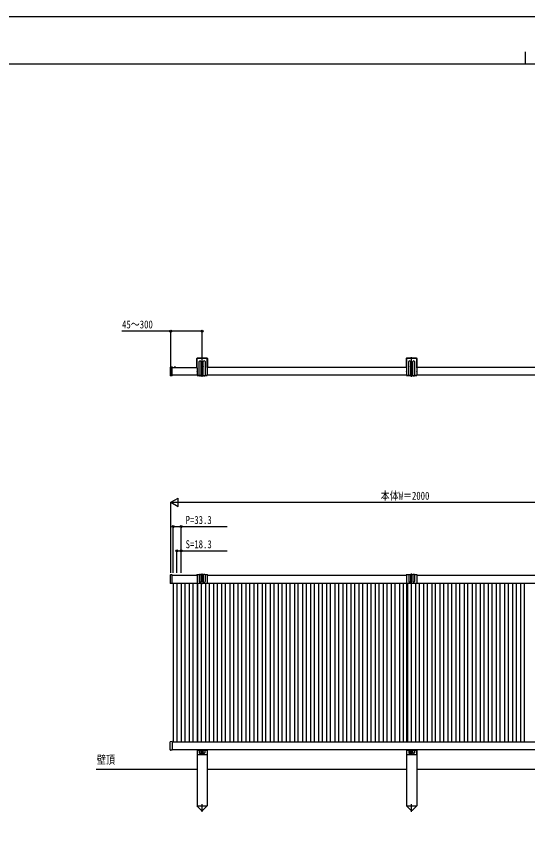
# Model space of a CAD drawing. Units: millimetres, scale not verified. Extents: x -4205 to 4205, y -2970 to 2970.
# Drawn here: x -2100 to 4, y -464 to 2970 of the extents above; entities that cross this region are included whole.
import ezdxf
from ezdxf.enums import TextEntityAlignment as Align

# ---------------------------------------------------------------- set-up
doc = ezdxf.new("R2010")
doc.units = ezdxf.units.MM
doc.header["$LTSCALE"] = 16
for name, color, linetype in [('0-2_USER1', 3, 'Continuous'), ('0-3_YKK_A1', 4, 'Continuous'), ('0-4_YKK_D', 6, 'Continuous'), ('0-5_YKK_ZWAK', 7, 'Continuous')]:
    doc.layers.add(name, color=color, linetype=linetype)
doc.styles.add('ＭＳ ゴシック', font='')
doc.styles.get('ＭＳ ゴシック').set_extended_font_data('MS Gothic')

msp = doc.modelspace()

# ---------------------------------------------------------------- linework, layer by layer
at = {"layer": '0-3_YKK_A1'}
for p, q in [((-1359, 1560.24), (-1359, 1526.74)), ((-1357.5, 1560.24), (-1357.5, 1525.24)), ((-1315.5, 1562.74), (-1356.5, 1562.74)), ((-1315.5, 1561.24), (-1356.5, 1561.24)), ((-1348, 1491.24), (-1348, 1548.94)), ((-1341, 1548.94), (-1341, 1491.24)), ((-1336, 1486.54), (-1336, 1567.44)), ((-1331, 1491.24), (-1331, 1548.94)), ((-1324, 1548.94), (-1324, 1491.24)), ((-1314.5, 1525.24), (-1314.5, 1560.24)), ((-1313, 1526.74), (-1313, 1560.24)), ((-495.5, 1560.24), (-495.5, 1526.74)), ((-494, 1560.24), (-494, 1525.24)), ((-452, 1562.74), (-493, 1562.74)), ((-452, 1561.24), (-493, 1561.24)), ((-484.5, 1491.24), (-484.5, 1548.94)), ((-477.5, 1548.94), (-477.5, 1491.24)), ((-472.5, 1486.54), (-472.5, 1567.44)), ((-467.5, 1491.24), (-467.5, 1548.94)), ((-460.5, 1548.94), (-460.5, 1491.24)), ((-451, 1525.24), (-451, 1560.24)), ((-449.5, 1526.74), (-449.5, 1560.24)), ((-1467.5, 1525.56), (-1467.5, 1491.92)), ((-1459.82, 1526.97), (-1466.56, 1526.55)), ((-1465.5, 1489.63), (-1465.5, 1527.96)), ((-1459.5, 1525.99), (-1459.5, 1526.67)), ((-1459.5, 1491.49), (-1459.5, 1525.99)), ((-1459.5, 1524.74), (-1357, 1524.74)), ((-1444.4, 1524.74), (-1451.6, 1524.74)), ((-1450.05, 1526.7), (-1449.15, 1524.89)), ((-1448, 1524.28), (-1449.15, 1524.89)), ((-1448, 1528.24), (-1448, 1521.66)), ((-1448, 1524.28), (-1446.86, 1524.89)), ((-1445.95, 1526.7), (-1446.86, 1524.89)), ((-1357, 1524.74), (-1359, 1526.74)), ((-1357, 1524.74), (-1357, 1524.45)), ((-1357, 1523.02), (-1357, 1509.45)), ((-1340.25, 1527.94), (-1331.75, 1527.94)), ((-1331.75, 1527.94), (-1340.25, 1527.94)), ((-1337.25, 1527.52), (-1338.08, 1527.52)), ((-1336, 1523.69), (-1336, 1532.19)), ((-1334.76, 1528.35), (-1333.93, 1528.35)), ((-1313, 1526.74), (-1315, 1524.74)), ((-493.5, 1524.74), (-1315, 1524.74)), ((-1315, 1524.74), (-1315, 1524.45)), ((-1315, 1523.02), (-1315, 1509.45)), ((-493.5, 1524.74), (-495.5, 1526.74)), ((-493.5, 1524.74), (-493.5, 1524.45)), ((-493.5, 1523.02), (-493.5, 1509.45)), ((-476.75, 1527.94), (-468.25, 1527.94)), ((-468.25, 1527.94), (-476.75, 1527.94)), ((-473.75, 1527.52), (-474.58, 1527.52)), ((-472.5, 1523.69), (-472.5, 1532.19)), ((-471.26, 1528.35), (-470.43, 1528.35)), ((-449.5, 1526.74), (-451.5, 1524.74)), ((384, 1524.74), (-451.5, 1524.74)), ((-451.5, 1524.74), (-451.5, 1524.45)), ((-451.5, 1523.02), (-451.5, 1509.45)), ((-1459.82, 1490.51), (-1466.56, 1490.92)), ((-1357, 1492.74), (-1459.5, 1492.74)), ((-1459.5, 1490.81), (-1459.5, 1491.49)), ((-1357, 1508.02), (-1357, 1491.24)), ((-1357, 1492.74), (-1347, 1492.74)), ((-1357, 1491.24), (-1348, 1491.24)), ((-1342, 1490.24), (-1347, 1490.24)), ((-1343, 1491.74), (-1346, 1491.74)), ((-1342, 1492.74), (-1330, 1492.74)), ((-1341, 1491.24), (-1331, 1491.24)), ((-1330, 1490.24), (-1325, 1490.24)), ((-1329, 1491.74), (-1326, 1491.74)), ((-1325, 1492.74), (-1315, 1492.74)), ((-1324, 1491.24), (-1315, 1491.24)), ((-1315, 1508.02), (-1315, 1491.24)), ((-493.5, 1492.74), (-1315, 1492.74)), ((-493.5, 1508.02), (-493.5, 1491.24)), ((-493.5, 1492.74), (-483.5, 1492.74)), ((-493.5, 1491.24), (-484.5, 1491.24)), ((-478.5, 1490.24), (-483.5, 1490.24)), ((-479.5, 1491.74), (-482.5, 1491.74)), ((-478.5, 1492.74), (-466.5, 1492.74)), ((-477.5, 1491.24), (-467.5, 1491.24)), ((-466.5, 1490.24), (-461.5, 1490.24)), ((-465.5, 1491.74), (-462.5, 1491.74)), ((-461.5, 1492.74), (-451.5, 1492.74)), ((-460.5, 1491.24), (-451.5, 1491.24)), ((-451.5, 1508.02), (-451.5, 1491.24)), ((384, 1492.74), (-451.5, 1492.74)), ((-1467.5, 668.99), (-1467.5, 636.35)), ((-1459.82, 670.4), (-1466.56, 669.99)), ((-1459.5, 669.22), (-1357, 669.22)), ((-1348, 670.72), (-1357, 670.72)), ((-1357, 670.72), (-1357, 637.71)), ((-1348, 670.72), (-1348, 642.71)), ((-1347, 671.72), (-1342, 671.72)), ((-1331, 670.72), (-1341, 670.72)), ((-1341, 670.72), (-1341, 642.71)), ((-1336, 631.64), (-1336, 675.42)), ((-1331, 670.72), (-1331, 642.71)), ((-1325, 671.72), (-1330, 671.72)), ((-1315, 670.72), (-1324, 670.72)), ((-1324, 670.72), (-1324, 642.71)), ((-1315, 670.72), (-1315, 637.71)), ((-1315, 669.22), (-493.5, 669.22)), ((-484.5, 670.72), (-493.5, 670.72)), ((-493.5, 670.72), (-493.5, 637.71)), ((-484.5, 670.72), (-484.5, 642.71)), ((-483.5, 671.72), (-478.5, 671.72)), ((-467.5, 670.72), (-477.5, 670.72)), ((-477.5, 670.72), (-477.5, 642.71)), ((-472.5, 631.64), (-472.5, 675.42)), ((-467.5, 670.72), (-467.5, 642.71)), ((-461.5, 671.72), (-466.5, 671.72)), ((-451.5, 670.72), (-460.5, 670.72)), ((-460.5, 670.72), (-460.5, 642.71)), ((-451.5, 670.72), (-451.5, 637.71)), ((-451.5, 669.22), (384, 669.22)), ((-1459.82, 634.94), (-1466.56, 635.35)), ((530, 635.22), (-1459.5, 635.22)), ((-1455.35, 635.22), (-1455.35, -16.78)), ((-1440.35, 635.22), (-1440.35, -16.78)), ((-1422.05, 635.22), (-1422.05, -16.78)), ((-1407.05, 635.22), (-1407.05, -16.78)), ((-1388.75, 635.22), (-1388.75, -16.78)), ((-1373.75, 635.22), (-1373.75, -16.78)), ((-1357, 635.22), (-1357, -16.78)), ((-1355.45, 635.22), (-1355.45, -16.78)), ((-1355, 635.71), (-1336.71, 635.71)), ((-1340.45, 635.22), (-1340.45, -16.78)), ((-1335.29, 635.71), (-1317, 635.71)), ((-1322.15, 635.22), (-1322.15, -16.78)), ((-1307.15, 635.22), (-1307.15, -16.78)), ((-1288.85, 635.22), (-1288.85, -16.78)), ((-1273.85, 635.22), (-1273.85, -16.78)), ((-1255.55, 635.22), (-1255.55, -16.78)), ((-1240.55, 635.22), (-1240.55, -16.78)), ((-1222.25, 635.22), (-1222.25, -16.78)), ((-1207.25, 635.22), (-1207.25, -16.78)), ((-1188.95, 635.22), (-1188.95, -16.78)), ((-1173.95, 635.22), (-1173.95, -16.78)), ((-1155.65, 635.22), (-1155.65, -16.78)), ((-1140.65, 635.22), (-1140.65, -16.78)), ((-1122.35, 635.22), (-1122.35, -16.78)), ((-1107.35, 635.22), (-1107.35, -16.78)), ((-1089.05, 635.22), (-1089.05, -16.78)), ((-1074.05, 635.22), (-1074.05, -16.78)), ((-1055.75, 635.22), (-1055.75, -16.78)), ((-1040.75, 635.22), (-1040.75, -16.78)), ((-1022.45, 635.22), (-1022.45, -16.78)), ((-1007.45, 635.22), (-1007.45, -16.78)), ((-989.15, 635.22), (-989.15, -16.78)), ((-974.15, 635.22), (-974.15, -16.78)), ((-955.85, 635.22), (-955.85, -16.78)), ((-940.85, 635.22), (-940.85, -16.78)), ((-922.55, 635.22), (-922.55, -16.78)), ((-907.55, 635.22), (-907.55, -16.78)), ((-889.25, 635.22), (-889.25, -16.78)), ((-874.25, 635.22), (-874.25, -16.78)), ((-855.95, 635.22), (-855.95, -16.78)), ((-840.95, 635.22), (-840.95, -16.78)), ((-822.65, 635.22), (-822.65, -16.78)), ((-807.65, 635.22), (-807.65, -16.78)), ((-789.35, 635.22), (-789.35, -16.78)), ((-774.35, 635.22), (-774.35, -16.78)), ((-756.05, 635.22), (-756.05, -16.78)), ((-741.05, 635.22), (-741.05, -16.78)), ((-722.75, 635.22), (-722.75, -16.78)), ((-707.75, 635.22), (-707.75, -16.78)), ((-689.45, 635.22), (-689.45, -16.78)), ((-674.45, 635.22), (-674.45, -16.78)), ((-656.15, 635.22), (-656.15, -16.78)), ((-641.15, 635.22), (-641.15, -16.78)), ((-622.85, 635.22), (-622.85, -16.78)), ((-607.85, 635.22), (-607.85, -16.78)), ((-589.55, 635.22), (-589.55, -16.78)), ((-574.55, 635.22), (-574.55, -16.78)), ((-556.25, 635.22), (-556.25, -16.78)), ((-541.25, 635.22), (-541.25, -16.78)), ((-522.95, 635.22), (-522.95, -16.78)), ((-507.95, 635.22), (-507.95, -16.78)), ((-493.5, 635.22), (-493.5, -16.78)), ((-491.5, 635.71), (-473.21, 635.71)), ((-489.65, 635.22), (-489.65, -16.78)), ((-474.65, 635.22), (-474.65, -16.78)), ((-471.79, 635.71), (-453.5, 635.71)), ((-456.35, 635.22), (-456.35, -16.78)), ((-441.35, 635.22), (-441.35, -16.78)), ((-423.05, 635.22), (-423.05, -16.78)), ((-408.05, 635.22), (-408.05, -16.78)), ((-389.75, 635.22), (-389.75, -16.78)), ((-374.75, 635.22), (-374.75, -16.78)), ((-356.45, 635.22), (-356.45, -16.78)), ((-341.45, 635.22), (-341.45, -16.78)), ((-323.15, 635.22), (-323.15, -16.78)), ((-308.15, 635.22), (-308.15, -16.78)), ((-289.85, 635.22), (-289.85, -16.78)), ((-274.85, 635.22), (-274.85, -16.78)), ((-256.55, 635.22), (-256.55, -16.78)), ((-241.55, 635.22), (-241.55, -16.78)), ((-223.25, 635.22), (-223.25, -16.78)), ((-208.25, 635.22), (-208.25, -16.78)), ((-189.95, 635.22), (-189.95, -16.78)), ((-174.95, 635.22), (-174.95, -16.78)), ((-156.65, 635.22), (-156.65, -16.78)), ((-141.65, 635.22), (-141.65, -16.78)), ((-123.35, 635.22), (-123.35, -16.78)), ((-108.35, 635.22), (-108.35, -16.78)), ((-90.05, 635.22), (-90.05, -16.78)), ((-75.05, 635.22), (-75.05, -16.78)), ((-56.75, 635.22), (-56.75, -16.78)), ((-41.75, 635.22), (-41.75, -16.78)), ((-23.45, 635.22), (-23.45, -16.78)), ((-8.45, 635.22), (-8.45, -16.78)), ((-1467.5, -50.55), (-1467.5, -17.91)), ((-1459.82, -16.5), (-1466.56, -16.91)), ((-1459.5, -16.78), (530, -16.78)), ((-1459.82, -51.96), (-1466.56, -51.55)), ((530, -50.78), (-1459.5, -50.78)), ((-1357, -50.78), (-1357, -280.78)), ((-1356.5, -50.78), (-1356.5, -56.82)), ((-1356.5, -52.28), (-1347.5, -52.28)), ((-1356.5, -57.74), (-1356.5, -67.78)), ((-1347.5, -50.78), (-1347.5, -62.78)), ((-1346.5, -53.28), (-1341.5, -53.28)), ((-1345.5, -64.78), (-1342.5, -64.78)), ((-1340.55, -58.78), (-1331.45, -58.78)), ((-1340.5, -62.78), (-1340.5, -50.78)), ((-1340.5, -52.28), (-1331.5, -52.28)), ((-1338.08, -58.43), (-1338.08, -59.13)), ((-1338.08, -58.43), (-1336.85, -58.43)), ((-1338.08, -59.13), (-1336.85, -59.13)), ((-1336.35, -56.7), (-1335.65, -56.7)), ((-1336.35, -56.7), (-1336.35, -57.93)), ((-1336.35, -59.63), (-1336.35, -60.85)), ((-1336.35, -60.85), (-1335.65, -60.85)), ((-1336, -63.33), (-1336, -54.23)), ((-1335.65, -56.7), (-1335.65, -57.93)), ((-1335.65, -59.63), (-1335.65, -60.85)), ((-1335.15, -58.43), (-1333.93, -58.43)), ((-1335.15, -59.13), (-1333.93, -59.13)), ((-1333.93, -58.43), (-1333.93, -59.13)), ((-1331.5, -62.78), (-1331.5, -50.78)), ((-1325.5, -53.28), (-1330.5, -53.28)), ((-1326.5, -64.78), (-1329.5, -64.78)), ((-1324.5, -50.78), (-1324.5, -62.78)), ((-1324.5, -52.28), (-1315.5, -52.28)), ((-1315.5, -50.78), (-1315.5, -56.82)), ((-1315.5, -57.74), (-1315.5, -67.78)), ((-1315, -50.78), (-1315, -280.78)), ((-493.5, -50.78), (-493.5, -280.78)), ((-493, -50.78), (-493, -56.82)), ((-493, -52.28), (-484, -52.28)), ((-493, -57.74), (-493, -67.78)), ((-484, -50.78), (-484, -62.78)), ((-483, -53.28), (-478, -53.28)), ((-482, -64.78), (-479, -64.78)), ((-477.05, -58.78), (-467.95, -58.78)), ((-477, -62.78), (-477, -50.78)), ((-477, -52.28), (-468, -52.28)), ((-474.58, -58.43), (-474.58, -59.13)), ((-474.58, -58.43), (-473.35, -58.43)), ((-474.58, -59.13), (-473.35, -59.13)), ((-472.85, -56.7), (-472.15, -56.7)), ((-472.85, -56.7), (-472.85, -57.93)), ((-472.85, -59.63), (-472.85, -60.85)), ((-472.85, -60.85), (-472.15, -60.85)), ((-472.5, -63.33), (-472.5, -54.23)), ((-472.15, -56.7), (-472.15, -57.93)), ((-472.15, -59.63), (-472.15, -60.85)), ((-471.65, -58.43), (-470.43, -58.43)), ((-471.65, -59.13), (-470.43, -59.13)), ((-470.43, -58.43), (-470.43, -59.13)), ((-468, -62.78), (-468, -50.78)), ((-462, -53.28), (-467, -53.28)), ((-463, -64.78), (-466, -64.78)), ((-461, -50.78), (-461, -62.78)), ((-461, -52.28), (-452, -52.28)), ((-452, -50.78), (-452, -56.82)), ((-452, -57.74), (-452, -67.78)), ((-451.5, -50.78), (-451.5, -280.78)), ((-1354.5, -69.78), (-1317.5, -69.78)), ((-491, -69.78), (-454, -69.78)), ((-1357, -131.27), (-1772.72, -131.27)), ((-1357, -131.27), (-1772.72, -131.27)), ((-493.5, -131.27), (-1315, -131.27)), ((384, -131.27), (-451.5, -131.27)), ((-1336, -306.29), (-1336, -273.81)), ((-472.5, -306.29), (-472.5, -273.81)), ((-1357.2, -281.78), (-1357.2, -280.78)), ((-1357.2, -280.78), (-1314.8, -280.78)), ((-1357.2, -281.78), (-1339.52, -299.33)), ((-1314.8, -281.78), (-1332.48, -299.33)), ((-1314.8, -280.78), (-1314.8, -281.78)), ((-493.7, -281.78), (-493.7, -280.78)), ((-493.7, -280.78), (-451.3, -280.78)), ((-493.7, -281.78), (-476.02, -299.33)), ((-451.3, -281.78), (-468.98, -299.33)), ((-451.3, -280.78), (-451.3, -281.78))]:
    msp.add_line(p, q, dxfattribs=at)
for points in [[(-1338.08, 1527.52), (-1338.08, 1528.35), (-1337.25, 1528.35)], [(-1336.42, 1529.18), (-1336.42, 1530.01), (-1335.59, 1530.01), (-1335.59, 1529.18)], [(-1335.59, 1526.69), (-1335.59, 1525.86), (-1336.42, 1525.86), (-1336.42, 1526.69)], [(-1333.93, 1528.35), (-1333.93, 1527.52), (-1334.76, 1527.52)], [(-474.58, 1527.52), (-474.58, 1528.35), (-473.75, 1528.35)], [(-472.92, 1529.18), (-472.92, 1530.01), (-472.09, 1530.01), (-472.09, 1529.18)], [(-472.09, 1526.69), (-472.09, 1525.86), (-472.92, 1525.86), (-472.92, 1526.69)], [(-470.43, 1528.35), (-470.43, 1527.52), (-471.26, 1527.52)], [(-1459.5, 635.24), (-1459.5, 635.92), (-1459.5, 669.42), (-1459.5, 670.1)], [(-1459.5, -16.8), (-1459.5, -17.48), (-1459.5, -50.98), (-1459.5, -51.66)]]:
    msp.add_lwpolyline(points, dxfattribs=at)
for centre, radius in [((-1336, 1527.94), 4.25), ((-1336, 1527.94), 2.25), ((-472.5, 1527.94), 4.25), ((-472.5, 1527.94), 2.25), ((-1336, -58.78), 4.25), ((-1336, -65.78), 1.65), ((-472.5, -58.78), 4.25), ((-472.5, -65.78), 1.65)]:
    msp.add_circle(centre, radius, dxfattribs=at)
for centre, radius, start, end in [((-1356.5, 1560.24), 2.5, 90, 180), ((-1356.5, 1560.24), 1, 90, 180), ((-1344.5, 1548.94), 3.5, 0, 180), ((-1327.5, 1548.94), 3.5, 0, 180), ((-1315.5, 1560.24), 2.5, 0, 90), ((-1315.5, 1560.24), 1, 0, 90), ((-493, 1560.24), 2.5, 90, 180), ((-493, 1560.24), 1, 90, 180), ((-481, 1548.94), 3.5, 0, 180), ((-464, 1548.94), 3.5, 0, 180), ((-452, 1560.24), 2.5, 0, 90), ((-452, 1560.24), 1, 0, 90), ((-1466.5, 1525.56), 1, 93.5, 180), ((-1459.8, 1526.67), 0.3, 0, 93.5), ((-1451.6, 1524.89), 0.154, 152.71904, 270), ((-1448, 1523.04), 4.2, 27.28096, 152.71904), ((-1444.4, 1524.89), 0.154, 270, 27.28096), ((-1357.7, 1523.74), 1, 314.427, 45.573), ((-1337.25, 1529.18), 0.83, 270, 0), ((-1337.25, 1526.69), 0.83, 0, 90), ((-1334.76, 1529.18), 0.83, 180, 270), ((-1334.76, 1526.69), 0.83, 90, 180), ((-1314.3, 1523.74), 1, 134.427, 225.573), ((-494.2, 1523.74), 1, 314.427, 45.573), ((-473.75, 1529.18), 0.83, 270, 0), ((-473.75, 1526.69), 0.83, 0, 90), ((-471.26, 1529.18), 0.83, 180, 270), ((-471.26, 1526.69), 0.83, 90, 180), ((-450.8, 1523.74), 1, 134.427, 225.573), ((-1466.5, 1491.92), 1, 180, 266.5), ((-1459.8, 1490.81), 0.3, 266.5, 0), ((-1357.7, 1508.74), 1, 314.427, 45.573), ((-1347, 1491.24), 1, 180, 270), ((-1346, 1492.74), 1, 180, 270), ((-1343, 1492.74), 1, 270, 0), ((-1342, 1491.24), 1, 270, 0), ((-1330, 1491.24), 1, 180, 270), ((-1329, 1492.74), 1, 180, 270), ((-1326, 1492.74), 1, 270, 0), ((-1325, 1491.24), 1, 270, 0), ((-1314.3, 1508.74), 1, 134.427, 225.573), ((-494.2, 1508.74), 1, 314.427, 45.573), ((-483.5, 1491.24), 1, 180, 270), ((-482.5, 1492.74), 1, 180, 270), ((-479.5, 1492.74), 1, 270, 0), ((-478.5, 1491.24), 1, 270, 0), ((-466.5, 1491.24), 1, 180, 270), ((-465.5, 1492.74), 1, 180, 270), ((-462.5, 1492.74), 1, 270, 0), ((-461.5, 1491.24), 1, 270, 0), ((-450.8, 1508.74), 1, 134.427, 225.573), ((-1466.5, 668.99), 1, 93.5, 180), ((-1459.8, 670.1), 0.3, 0, 93.5), ((-1357, 668.72), 2, 90, 165.52249), ((-1347, 670.72), 1, 90, 180), ((-1342, 670.72), 1, 0, 90), ((-1330, 670.72), 1, 90, 180), ((-1325, 670.72), 1, 0, 90), ((-1315, 668.72), 2, 14.47751, 90), ((-493.5, 668.72), 2, 90, 165.52249), ((-483.5, 670.72), 1, 90, 180), ((-478.5, 670.72), 1, 0, 90), ((-466.5, 670.72), 1, 90, 180), ((-461.5, 670.72), 1, 0, 90), ((-451.5, 668.72), 2, 14.47751, 90), ((-1466.5, 636.35), 1, 180, 266.5), ((-1459.8, 635.24), 0.3, 266.5, 0), ((-1355, 637.71), 2, 180, 270), ((-1344.5, 642.71), 3.5, 180, 0), ((-1336, 635.01), 1, 44.427, 135.573), ((-1327.5, 642.71), 3.5, 180, 0), ((-1317, 637.71), 2, 270, 0), ((-491.5, 637.71), 2, 180, 270), ((-481, 642.71), 3.5, 180, 0), ((-472.5, 635.01), 1, 44.427, 135.573), ((-464, 642.71), 3.5, 180, 0), ((-453.5, 637.71), 2, 270, 0), ((-1466.5, -17.91), 1, 93.5, 180), ((-1459.8, -16.8), 0.3, 0, 93.5), ((-1466.5, -50.55), 1, 180, 266.5), ((-1459.8, -51.66), 0.3, 266.5, 0), ((-1356.7, -57.28), 0.5, 293.57818, 66.42182), ((-1354.5, -67.78), 2, 180, 270), ((-1346.5, -52.28), 1, 180, 270), ((-1345.5, -62.78), 2, 180, 270), ((-1342.5, -62.78), 2, 270, 0), ((-1341.5, -52.28), 1, 270, 0), ((-1336.85, -57.93), 0.5, 270, 0), ((-1336.85, -59.63), 0.5, 0, 90), ((-1335.15, -57.93), 0.5, 180, 270), ((-1335.15, -59.63), 0.5, 90, 180), ((-1330.5, -52.28), 1, 180, 270), ((-1329.5, -62.78), 2, 180, 270), ((-1326.5, -62.78), 2, 270, 0), ((-1325.5, -52.28), 1, 270, 0), ((-1317.5, -67.78), 2, 270, 0), ((-1315.3, -57.28), 0.5, 113.57818, 246.42182), ((-493.2, -57.28), 0.5, 293.57818, 66.42182), ((-491, -67.78), 2, 180, 270), ((-483, -52.28), 1, 180, 270), ((-482, -62.78), 2, 180, 270), ((-479, -62.78), 2, 270, 0), ((-478, -52.28), 1, 270, 0), ((-473.35, -57.93), 0.5, 270, 0), ((-473.35, -59.63), 0.5, 0, 90), ((-471.65, -57.93), 0.5, 180, 270), ((-471.65, -59.63), 0.5, 90, 180), ((-467, -52.28), 1, 180, 270), ((-466, -62.78), 2, 180, 270), ((-463, -62.78), 2, 270, 0), ((-462, -52.28), 1, 270, 0), ((-454, -67.78), 2, 270, 0), ((-451.8, -57.28), 0.5, 113.57818, 246.42182), ((-1336, -295.78), 5, 225.20979, 314.79021), ((-472.5, -295.78), 5, 225.20979, 314.79021)]:
    msp.add_arc(centre, radius, start, end, dxfattribs=at)
at = {"layer": '0-4_YKK_D'}
for p, q in [((-1465.5, 1528.96), (-1465.5, 1675.74)), ((-1336, 1568.44), (-1336, 1675.74)), ((-1465.5, 969.22), (-1435.19, 986.72)), ((-1465.5, 678.36), (-1465.5, 970.22)), ((-1465.5, 969.22), (-1435.19, 951.72)), ((-1465.5, 969.22), (-1404.88, 969.22)), ((-1435.19, 951.72), (-1435.19, 986.72)), ((-1430.5, 969.22), (499.5, 969.22)), ((-1455.35, 678.36), (-1455.35, 870.22)), ((-1422.05, 678.36), (-1422.05, 870.22)), ((-1440.35, 678.36), (-1440.35, 770.22)), ((-1422.05, 678.36), (-1422.05, 770.22))]:
    msp.add_line(p, q, dxfattribs=at)
for points in [[(-1336, 1674.74), (-1465.5, 1674.74), (-1666.9, 1674.74)], [(-1455.35, 869.22), (-1422.05, 869.22), (-1232.65, 869.22)], [(-1440.35, 769.22), (-1422.05, 769.22), (-1232.65, 769.22)]]:
    msp.add_lwpolyline(points, dxfattribs=at)
for centre in [(-1465.5, 1674.74), (-1336, 1674.74), (-1455.35, 869.22), (-1422.05, 869.22), (-1440.35, 769.22), (-1422.05, 769.22)]:
    msp.add_circle(centre, 4.25, dxfattribs=at)
at = {"layer": '0-5_YKK_ZWAK'}
for p, q in [((-4.98, 2825), (-4.98, 2775)), ((3895.02, 2775), (-3904.98, 2775))]:
    msp.add_line(p, q, dxfattribs=at)
msp.add_lwpolyline([(-4205, -2970), (4205, -2970), (4205, 2970), (-4205, 2970)], close=True, dxfattribs=at)

# ---------------------------------------------------------------- texts
at = {"layer": '0-2_USER1', "style": 'ＭＳ ゴシック', "width": 0.8}
msp.add_text('壁頂', height=33.99, dxfattribs=at).set_placement((-1770.45, -118.43), align=Align.BOTTOM_LEFT)
at = {"layer": '0-4_YKK_D', "style": 'ＭＳ ゴシック', "width": 0.8}
for s, p in [('45～300', (-1665.9, 1675.74)), ('本体W＝2000', (-599.9, 970.02)), ('P=33.3', (-1404.05, 870.22)), ('S=18.3', (-1404.05, 770.22))]:
    msp.add_text(s, height=32.99, dxfattribs=at).set_placement(p, align=Align.BOTTOM_LEFT)

doc.saveas('drawing.dxf')
